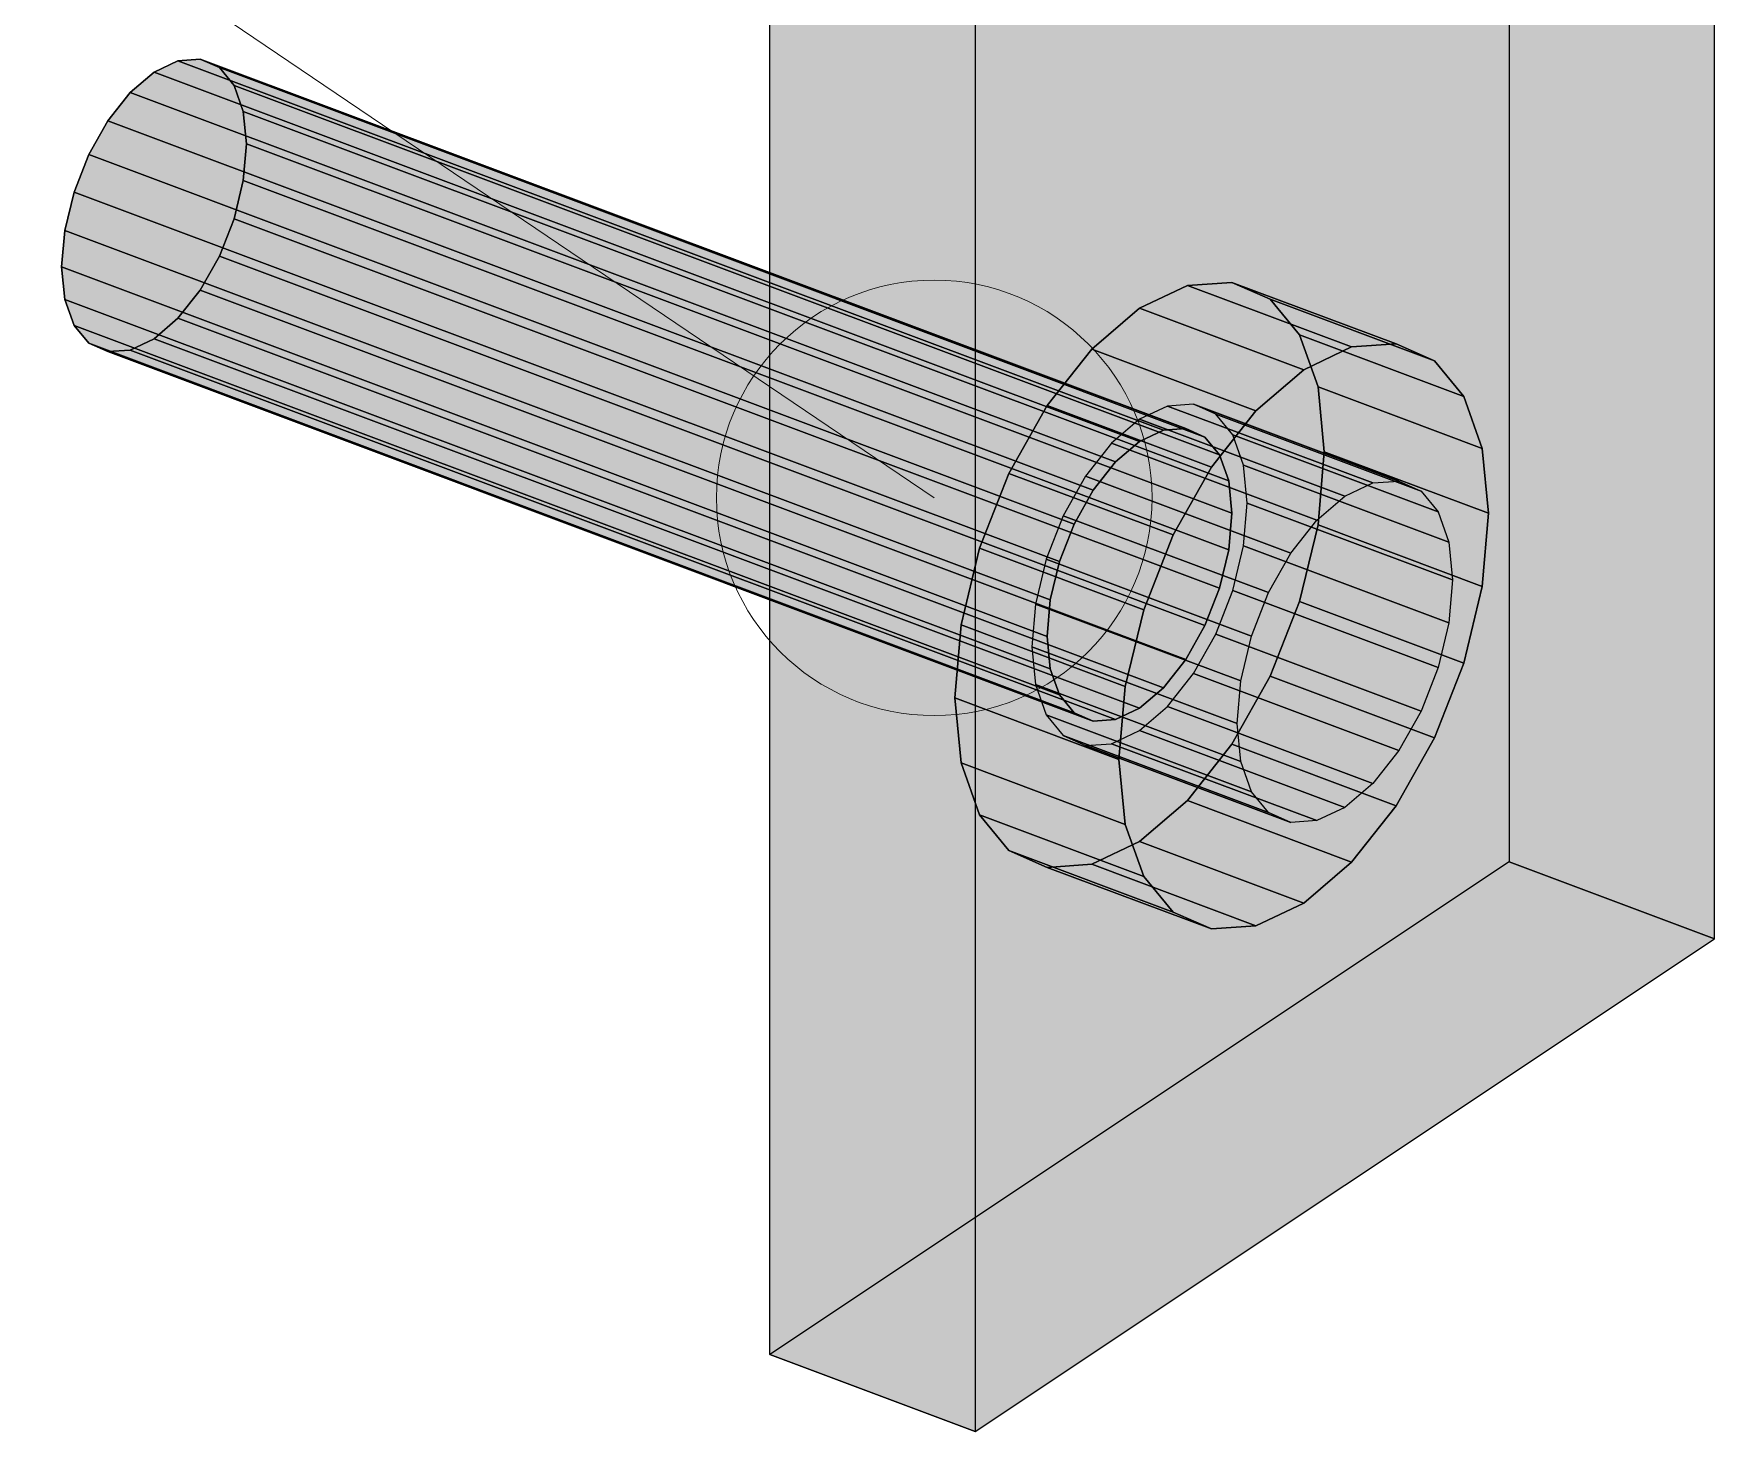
# Model space of a CAD drawing. Header units: millimetres. Extents: x 50 to 612415, y 2 to 4150.
# Drawn here: x 493535.88 to 493578.32, y 3081.98 to 3117.29 of the extents above; entities that cross this region are included whole.
import ezdxf

# ---------------------------------------------------------------- set-up
doc = ezdxf.new("R2010")
doc.units = ezdxf.units.MM
for name, color, linetype, lineweight in [('DIM', 7, 'Continuous', 13), ('HATCH', 8, 'Continuous', 9), ('OUTLINE', 7, 'Continuous', 25)]:
    doc.layers.add(name, color=color, linetype=linetype, lineweight=lineweight)

msp = doc.modelspace()

# ---------------------------------------------------------------- hatches: boundary and pattern name
at = {"layer": 'HATCH', "true_color": 0xaaafb2}
for points in [[(493566.164, 3132.41), (493573.139, 3158.107), (493573.139, 3096.369)], [(493578.324, 3094.425), (493578.324, 3156.163), (493571.349, 3130.466)], [(493561.178, 3132.067), (493554.474, 3083.926), (493554.474, 3145.664)], [(493559.659, 3143.72), (493559.659, 3081.981), (493566.362, 3130.123)], [(493561.178, 3132.067), (493561.085, 3130.988), (493554.474, 3083.926)], [(493565.732, 3131.308), (493566.164, 3132.41), (493573.139, 3096.369)], [(493565.168, 3130.308), (493565.732, 3131.308), (493573.139, 3096.369)], [(493554.474, 3083.926), (493561.085, 3130.988), (493561.178, 3130.033)], [(493564.511, 3129.477), (493565.168, 3130.308), (493573.139, 3096.369)], [(493578.324, 3094.425), (493571.349, 3130.466), (493570.916, 3129.364)], [(493561.085, 3101.803), (493554.474, 3083.926), (493561.178, 3130.033)], [(493559.659, 3081.981), (493566.27, 3129.044), (493566.362, 3130.123)], [(493561.178, 3102.881), (493561.085, 3101.803), (493561.178, 3130.033)], [(493566.436, 3106.387), (493566.164, 3107.153), (493561.178, 3130.033)], [(493566.164, 3107.153), (493565.732, 3107.679), (493561.178, 3130.033)], [(493565.732, 3107.679), (493565.168, 3107.927), (493561.178, 3130.033)], [(493565.168, 3107.927), (493564.511, 3107.882), (493561.178, 3130.033)], [(493564.511, 3107.882), (493563.807, 3107.546), (493561.178, 3130.033)], [(493563.807, 3107.546), (493563.102, 3106.943), (493561.178, 3130.033)], [(493563.102, 3106.943), (493562.446, 3106.113), (493561.178, 3130.033)], [(493562.446, 3106.113), (493561.882, 3105.112), (493561.178, 3130.033)], [(493561.45, 3104.01), (493561.178, 3102.881), (493561.178, 3130.033)], [(493561.882, 3105.112), (493561.45, 3104.01), (493561.178, 3130.033)], [(493566.436, 3106.387), (493561.178, 3130.033), (493561.45, 3129.267)], [(493563.807, 3128.874), (493564.511, 3129.477), (493573.139, 3096.369)], [(493566.362, 3128.089), (493566.27, 3129.044), (493559.659, 3081.981)], [(493566.436, 3106.387), (493561.45, 3129.267), (493561.882, 3128.742)], [(493578.324, 3094.425), (493570.916, 3129.364), (493570.352, 3128.363)], [(493566.436, 3106.387), (493561.882, 3128.742), (493573.139, 3096.369)], [(493561.882, 3128.742), (493562.446, 3128.493), (493573.139, 3096.369)], [(493563.102, 3128.538), (493563.807, 3128.874), (493573.139, 3096.369)], [(493562.446, 3128.493), (493563.102, 3128.538), (493573.139, 3096.369)], [(493578.324, 3094.425), (493570.352, 3128.363), (493569.696, 3127.533)], [(493566.362, 3128.089), (493559.659, 3081.981), (493566.27, 3099.859)], [(493566.362, 3128.089), (493566.27, 3099.859), (493566.362, 3100.937)], [(493566.362, 3128.089), (493571.349, 3105.209), (493571.621, 3104.443)], [(493566.362, 3128.089), (493570.916, 3105.734), (493571.349, 3105.209)], [(493566.362, 3128.089), (493570.352, 3105.983), (493570.916, 3105.734)], [(493566.362, 3128.089), (493569.696, 3105.938), (493570.352, 3105.983)], [(493566.362, 3128.089), (493568.991, 3105.602), (493569.696, 3105.938)], [(493566.362, 3128.089), (493568.287, 3104.998), (493568.991, 3105.602)], [(493566.362, 3128.089), (493567.631, 3104.168), (493568.287, 3104.998)], [(493566.362, 3128.089), (493567.067, 3103.168), (493567.631, 3104.168)], [(493566.362, 3128.089), (493566.362, 3100.937), (493566.634, 3102.066)], [(493566.362, 3128.089), (493566.634, 3102.066), (493567.067, 3103.168)], [(493566.634, 3127.323), (493566.362, 3128.089), (493571.621, 3104.443)], [(493578.324, 3094.425), (493569.696, 3127.533), (493568.991, 3126.93)], [(493567.067, 3126.797), (493566.634, 3127.323), (493571.621, 3104.443)], [(493578.324, 3094.425), (493568.991, 3126.93), (493568.287, 3126.594)], [(493578.324, 3094.425), (493567.067, 3126.797), (493571.621, 3104.443)], [(493578.324, 3094.425), (493567.631, 3126.549), (493567.067, 3126.797)], [(493578.324, 3094.425), (493568.287, 3126.594), (493567.631, 3126.549)], [(493540.941, 3112.613), (493538.92, 3116.317), (493538.317, 3115.8)], [(493540.941, 3112.613), (493539.524, 3116.605), (493538.92, 3116.317)], [(493540.941, 3112.613), (493540.087, 3116.644), (493539.524, 3116.605)], [(493540.941, 3112.613), (493540.57, 3116.431), (493540.087, 3116.644)], [(493540.941, 3112.613), (493540.941, 3115.981), (493540.57, 3116.431)], [(493540.941, 3112.613), (493541.174, 3115.324), (493540.941, 3115.981)], [(493540.941, 3112.613), (493538.317, 3115.8), (493537.754, 3115.089)], [(493540.941, 3112.613), (493537.754, 3115.089), (493537.271, 3114.231)], [(493540.941, 3112.613), (493541.254, 3114.505), (493541.174, 3115.324)], [(493540.941, 3112.613), (493537.271, 3114.231), (493536.9, 3113.287)], [(493540.941, 3112.613), (493541.174, 3113.581), (493541.254, 3114.505)], [(493540.941, 3112.613), (493536.9, 3113.287), (493536.667, 3112.319)], [(493540.941, 3112.613), (493536.587, 3111.394), (493536.667, 3110.576)], [(493540.941, 3112.613), (493536.667, 3112.319), (493536.587, 3111.394)], [(493540.941, 3112.613), (493536.667, 3110.576), (493536.9, 3109.919)], [(493540.941, 3112.613), (493536.9, 3109.919), (493537.271, 3109.469)], [(493540.941, 3112.613), (493537.271, 3109.469), (493537.754, 3109.256)], [(493540.941, 3112.613), (493537.754, 3109.256), (493538.317, 3109.294)], [(493540.941, 3112.613), (493538.317, 3109.294), (493538.92, 3109.582)], [(493540.941, 3112.613), (493538.92, 3109.582), (493539.524, 3110.1)], [(493540.941, 3112.613), (493539.524, 3110.1), (493540.087, 3110.811)], [(493540.941, 3112.613), (493540.087, 3110.811), (493540.57, 3111.668)], [(493567.848, 3102.944), (493565.015, 3110.928), (493563.807, 3110.353)], [(493567.848, 3102.944), (493566.14, 3111.006), (493565.015, 3110.928)], [(493567.848, 3102.944), (493567.106, 3110.58), (493566.14, 3111.006)], [(493567.848, 3102.944), (493563.807, 3110.353), (493562.599, 3109.318)], [(493567.848, 3102.944), (493567.848, 3109.679), (493567.106, 3110.58)], [(493567.848, 3102.944), (493568.314, 3108.365), (493567.848, 3109.679)], [(493567.848, 3102.944), (493562.599, 3109.318), (493561.474, 3107.895)], [(493567.955, 3108.797), (493569.162, 3109.373), (493571.996, 3101.389)], [(493569.162, 3109.373), (493570.288, 3109.45), (493571.996, 3101.389)], [(493570.288, 3109.45), (493571.254, 3109.024), (493571.996, 3101.389)], [(493566.747, 3107.762), (493567.955, 3108.797), (493571.996, 3101.389)], [(493571.254, 3109.024), (493571.996, 3108.124), (493571.996, 3101.389)], [(493567.848, 3102.944), (493568.473, 3106.728), (493568.314, 3108.365)], [(493567.848, 3102.944), (493561.474, 3107.895), (493560.507, 3106.18)], [(493571.996, 3108.124), (493572.462, 3106.81), (493571.996, 3101.389)], [(493565.621, 3106.339), (493566.747, 3107.762), (493571.996, 3101.389)], [(493563.203, 3106.468), (493563.807, 3106.985), (493565.827, 3103.281)], [(493563.807, 3106.985), (493564.411, 3107.273), (493565.827, 3103.281)], [(493564.411, 3107.273), (493564.973, 3107.312), (493565.827, 3103.281)], [(493564.973, 3107.312), (493565.457, 3107.098), (493565.827, 3103.281)], [(493565.457, 3107.098), (493565.827, 3106.648), (493565.827, 3103.281)], [(493565.827, 3106.648), (493566.06, 3105.991), (493565.827, 3103.281)], [(493567.848, 3102.944), (493568.314, 3104.879), (493568.473, 3106.728)], [(493572.462, 3106.81), (493572.621, 3105.173), (493571.996, 3101.389)], [(493567.848, 3102.944), (493560.507, 3106.18), (493559.766, 3104.291)], [(493562.64, 3105.756), (493563.203, 3106.468), (493565.827, 3103.281)], [(493564.655, 3104.625), (493565.621, 3106.339), (493571.996, 3101.389)], [(493566.529, 3105.432), (493566.436, 3106.387), (493573.139, 3096.369)], [(493562.157, 3104.899), (493562.64, 3105.756), (493565.827, 3103.281)], [(493566.06, 3105.991), (493566.14, 3105.173), (493565.827, 3103.281)], [(493566.436, 3104.353), (493566.529, 3105.432), (493573.139, 3096.369)], [(493561.786, 3103.954), (493562.157, 3104.899), (493565.827, 3103.281)], [(493566.14, 3105.173), (493566.06, 3104.248), (493565.827, 3103.281)], [(493572.621, 3105.173), (493572.462, 3103.324), (493571.996, 3101.389)], [(493563.913, 3102.736), (493564.655, 3104.625), (493571.996, 3101.389)], [(493578.324, 3094.425), (493571.621, 3104.443), (493571.713, 3103.488)], [(493567.848, 3102.944), (493559.766, 3104.291), (493559.3, 3102.356)], [(493566.164, 3103.225), (493566.436, 3104.353), (493573.139, 3096.369)], [(493561.553, 3102.987), (493561.786, 3103.954), (493565.827, 3103.281)], [(493561.553, 3101.243), (493561.474, 3102.062), (493565.827, 3103.281)], [(493561.474, 3102.062), (493561.553, 3102.987), (493565.827, 3103.281)], [(493561.786, 3100.587), (493561.553, 3101.243), (493565.827, 3103.281)], [(493562.157, 3100.136), (493561.786, 3100.587), (493565.827, 3103.281)], [(493562.64, 3099.923), (493562.157, 3100.136), (493565.827, 3103.281)], [(493563.203, 3099.962), (493562.64, 3099.923), (493565.827, 3103.281)], [(493563.807, 3100.25), (493563.203, 3099.962), (493565.827, 3103.281)], [(493564.411, 3100.767), (493563.807, 3100.25), (493565.827, 3103.281)], [(493564.973, 3101.479), (493564.411, 3100.767), (493565.827, 3103.281)], [(493565.457, 3102.336), (493564.973, 3101.479), (493565.827, 3103.281)], [(493565.732, 3102.122), (493566.164, 3103.225), (493573.139, 3096.369)], [(493578.324, 3094.425), (493571.713, 3103.488), (493571.621, 3102.409)], [(493567.848, 3102.944), (493559.141, 3100.507), (493559.3, 3098.869)], [(493567.848, 3102.944), (493559.3, 3102.356), (493559.141, 3100.507)], [(493567.848, 3102.944), (493559.3, 3098.869), (493559.766, 3097.556)], [(493567.848, 3102.944), (493559.766, 3097.556), (493560.507, 3096.655)], [(493567.848, 3102.944), (493560.507, 3096.655), (493561.474, 3096.229)], [(493567.848, 3102.944), (493561.474, 3096.229), (493562.599, 3096.307)], [(493567.848, 3102.944), (493562.599, 3096.307), (493563.807, 3096.882)], [(493563.447, 3100.8), (493563.913, 3102.736), (493571.996, 3101.389)], [(493567.848, 3102.944), (493563.807, 3096.882), (493565.015, 3097.917)], [(493567.848, 3102.944), (493565.015, 3097.917), (493566.14, 3099.34)], [(493567.848, 3102.944), (493566.14, 3099.34), (493567.106, 3101.055)], [(493578.324, 3094.425), (493571.621, 3102.409), (493571.349, 3101.28)], [(493565.168, 3101.122), (493565.732, 3102.122), (493573.139, 3096.369)], [(493554.474, 3083.926), (493561.085, 3101.803), (493561.178, 3100.848)], [(493563.447, 3097.314), (493563.288, 3098.951), (493571.996, 3101.389)], [(493563.288, 3098.951), (493563.447, 3100.8), (493571.996, 3101.389)], [(493563.913, 3096), (493563.447, 3097.314), (493571.996, 3101.389)], [(493564.655, 3095.1), (493563.913, 3096), (493571.996, 3101.389)], [(493564.511, 3100.292), (493565.168, 3101.122), (493573.139, 3096.369)], [(493565.621, 3094.674), (493564.655, 3095.1), (493571.996, 3101.389)], [(493566.747, 3094.751), (493565.621, 3094.674), (493571.996, 3101.389)], [(493567.955, 3095.327), (493566.747, 3094.751), (493571.996, 3101.389)], [(493569.162, 3096.362), (493567.955, 3095.327), (493571.996, 3101.389)], [(493570.288, 3097.785), (493569.162, 3096.362), (493571.996, 3101.389)], [(493571.254, 3099.499), (493570.288, 3097.785), (493571.996, 3101.389)], [(493578.324, 3094.425), (493571.349, 3101.28), (493570.916, 3100.178)], [(493554.474, 3083.926), (493561.178, 3100.848), (493561.45, 3100.082)], [(493563.807, 3099.689), (493564.511, 3100.292), (493573.139, 3096.369)], [(493578.324, 3094.425), (493570.916, 3100.178), (493570.352, 3099.178)], [(493554.474, 3083.926), (493561.45, 3100.082), (493561.882, 3099.556)], [(493566.362, 3098.904), (493566.27, 3099.859), (493559.659, 3081.981)], [(493554.474, 3083.926), (493561.882, 3099.556), (493562.446, 3099.308)], [(493562.446, 3099.308), (493563.102, 3099.353), (493573.139, 3096.369)], [(493563.102, 3099.353), (493563.807, 3099.689), (493573.139, 3096.369)], [(493573.139, 3096.369), (493554.474, 3083.926), (493562.446, 3099.308)], [(493566.634, 3098.137), (493566.362, 3098.904), (493559.659, 3081.981)], [(493578.324, 3094.425), (493570.352, 3099.178), (493569.696, 3098.348)], [(493567.067, 3097.612), (493566.634, 3098.137), (493559.659, 3081.981)], [(493578.324, 3094.425), (493569.696, 3098.348), (493568.991, 3097.744)], [(493567.631, 3097.363), (493567.067, 3097.612), (493559.659, 3081.981)], [(493578.324, 3094.425), (493568.991, 3097.744), (493568.287, 3097.409)], [(493567.631, 3097.363), (493559.659, 3081.981), (493578.324, 3094.425)], [(493578.324, 3094.425), (493568.287, 3097.409), (493567.631, 3097.363)]]:
    msp.add_hatch(color=253, dxfattribs=at).paths.add_polyline_path(points)
at = {"layer": 'HATCH', "true_color": 0xacb1b5}
for points in [[(493573.139, 3158.107), (493573.139, 3096.369), (493578.324, 3094.425), (493578.324, 3156.163)], [(493554.474, 3083.926), (493554.474, 3145.664), (493559.659, 3143.72), (493559.659, 3081.981)]]:
    msp.add_hatch(color=253, dxfattribs=at).paths.add_polyline_path(points)
at = {"layer": 'HATCH', "true_color": 0xb8bdc1}
for points in [[(493563.807, 3106.985), (493563.203, 3106.468), (493538.317, 3115.8), (493538.92, 3116.317)], [(493567.955, 3108.797), (493566.747, 3107.762), (493562.599, 3109.318), (493563.807, 3110.353)], [(493563.807, 3100.25), (493564.411, 3100.767), (493539.524, 3110.1), (493538.92, 3109.582)], [(493563.807, 3107.546), (493563.102, 3106.943), (493568.287, 3104.998), (493568.991, 3105.602)], [(493563.807, 3099.689), (493564.511, 3100.292), (493569.696, 3098.348), (493568.991, 3097.744)], [(493567.955, 3095.327), (493569.162, 3096.362), (493565.015, 3097.917), (493563.807, 3096.882)]]:
    msp.add_hatch(color=9, dxfattribs=at).paths.add_polyline_path(points)
at = {"layer": 'HATCH', "true_color": 0xb5bbbf}
for points in [[(493564.411, 3107.273), (493563.807, 3106.985), (493538.92, 3116.317), (493539.524, 3116.605)], [(493569.162, 3109.373), (493567.955, 3108.797), (493563.807, 3110.353), (493565.015, 3110.928)], [(493563.203, 3099.962), (493563.807, 3100.25), (493538.92, 3109.582), (493538.317, 3109.294)], [(493564.511, 3107.882), (493563.807, 3107.546), (493568.991, 3105.602), (493569.696, 3105.938)], [(493563.102, 3099.353), (493563.807, 3099.689), (493568.991, 3097.744), (493568.287, 3097.409)], [(493566.747, 3094.751), (493567.955, 3095.327), (493563.807, 3096.882), (493562.599, 3096.307)]]:
    msp.add_hatch(color=9, dxfattribs=at).paths.add_polyline_path(points)
at = {"layer": 'HATCH', "true_color": 0xb2b7bb}
for points in [[(493564.973, 3107.312), (493564.411, 3107.273), (493539.524, 3116.605), (493540.087, 3116.644)], [(493570.288, 3109.45), (493569.162, 3109.373), (493565.015, 3110.928), (493566.14, 3111.006)], [(493562.64, 3099.923), (493563.203, 3099.962), (493538.317, 3109.294), (493537.754, 3109.256)], [(493565.168, 3107.927), (493564.511, 3107.882), (493569.696, 3105.938), (493570.352, 3105.983)], [(493562.446, 3099.308), (493563.102, 3099.353), (493568.287, 3097.409), (493567.631, 3097.363)], [(493565.621, 3094.674), (493566.747, 3094.751), (493562.599, 3096.307), (493561.474, 3096.229)]]:
    msp.add_hatch(color=9, dxfattribs=at).paths.add_polyline_path(points)
at = {"layer": 'HATCH', "true_color": 0xadb2b6}
for points in [[(493565.457, 3107.098), (493564.973, 3107.312), (493540.087, 3116.644), (493540.57, 3116.431)], [(493571.254, 3109.024), (493570.288, 3109.45), (493566.14, 3111.006), (493567.106, 3110.58)], [(493562.157, 3100.136), (493562.64, 3099.923), (493537.754, 3109.256), (493537.271, 3109.469)], [(493565.732, 3107.679), (493565.168, 3107.927), (493570.352, 3105.983), (493570.916, 3105.734)], [(493561.882, 3099.556), (493562.446, 3099.308), (493567.631, 3097.363), (493567.067, 3097.612)], [(493564.655, 3095.1), (493565.621, 3094.674), (493561.474, 3096.229), (493560.507, 3096.655)]]:
    msp.add_hatch(color=253, dxfattribs=at).paths.add_polyline_path(points)
at = {"layer": 'HATCH', "true_color": 0xa8adb0}
for points in [[(493565.827, 3106.648), (493565.457, 3107.098), (493540.57, 3116.431), (493540.941, 3115.981)], [(493571.996, 3108.124), (493571.254, 3109.024), (493567.106, 3110.58), (493567.848, 3109.679)], [(493561.786, 3100.587), (493562.157, 3100.136), (493537.271, 3109.469), (493536.9, 3109.919)], [(493566.164, 3107.153), (493565.732, 3107.679), (493570.916, 3105.734), (493571.349, 3105.209)], [(493561.45, 3100.082), (493561.882, 3099.556), (493567.067, 3097.612), (493566.634, 3098.137)], [(493563.913, 3096), (493564.655, 3095.1), (493560.507, 3096.655), (493559.766, 3097.556)]]:
    msp.add_hatch(color=253, dxfattribs=at).paths.add_polyline_path(points)
at = {"layer": 'HATCH', "true_color": 0xa4a9ac}
for points in [[(493566.06, 3105.991), (493565.827, 3106.648), (493540.941, 3115.981), (493541.174, 3115.324)], [(493561.553, 3101.243), (493561.786, 3100.587), (493536.9, 3109.919), (493536.667, 3110.576)], [(493572.462, 3106.81), (493571.996, 3108.124), (493567.848, 3109.679), (493568.314, 3108.365)], [(493566.436, 3106.387), (493566.164, 3107.153), (493571.349, 3105.209), (493571.621, 3104.443)], [(493561.178, 3100.848), (493561.45, 3100.082), (493566.634, 3098.137), (493566.362, 3098.904)], [(493563.447, 3097.314), (493563.913, 3096), (493559.766, 3097.556), (493559.3, 3098.869)]]:
    msp.add_hatch(color=253, dxfattribs=at).paths.add_polyline_path(points)
at = {"layer": 'HATCH', "true_color": 0xb9bec2}
for points in [[(493563.203, 3106.468), (493562.64, 3105.756), (493537.754, 3115.089), (493538.317, 3115.8)], [(493564.411, 3100.767), (493564.973, 3101.479), (493540.087, 3110.811), (493539.524, 3110.1)], [(493566.747, 3107.762), (493565.621, 3106.339), (493561.474, 3107.895), (493562.599, 3109.318)], [(493563.102, 3106.943), (493562.446, 3106.113), (493567.631, 3104.168), (493568.287, 3104.998)], [(493564.511, 3100.292), (493565.168, 3101.122), (493570.352, 3099.178), (493569.696, 3098.348)], [(493569.162, 3096.362), (493570.288, 3097.785), (493566.14, 3099.34), (493565.015, 3097.917)]]:
    msp.add_hatch(color=9, dxfattribs=at).paths.add_polyline_path(points)
at = {"layer": 'HATCH', "true_color": 0xb8bec2}
for points in [[(493562.64, 3105.756), (493562.157, 3104.899), (493537.271, 3114.231), (493537.754, 3115.089)], [(493564.973, 3101.479), (493565.457, 3102.336), (493540.57, 3111.668), (493540.087, 3110.811)], [(493565.621, 3106.339), (493564.655, 3104.625), (493560.507, 3106.18), (493561.474, 3107.895)], [(493562.446, 3106.113), (493561.882, 3105.112), (493567.067, 3103.168), (493567.631, 3104.168)], [(493565.168, 3101.122), (493565.732, 3102.122), (493570.916, 3100.178), (493570.352, 3099.178)], [(493570.288, 3097.785), (493571.254, 3099.499), (493567.106, 3101.055), (493566.14, 3099.34)]]:
    msp.add_hatch(color=9, dxfattribs=at).paths.add_polyline_path(points)
at = {"layer": 'HATCH', "true_color": 0xa9afb2}
for points in [[(493566.14, 3105.173), (493566.06, 3105.991), (493541.174, 3115.324), (493541.254, 3114.505)], [(493561.474, 3102.062), (493561.553, 3101.243), (493536.667, 3110.576), (493536.587, 3111.394)], [(493572.621, 3105.173), (493572.462, 3106.81), (493568.314, 3108.365), (493568.473, 3106.728)], [(493566.529, 3105.432), (493566.436, 3106.387), (493571.621, 3104.443), (493571.713, 3103.488)], [(493561.085, 3101.803), (493561.178, 3100.848), (493566.362, 3098.904), (493566.27, 3099.859)], [(493563.288, 3098.951), (493563.447, 3097.314), (493559.3, 3098.869), (493559.141, 3100.507)]]:
    msp.add_hatch(color=253, dxfattribs=at).paths.add_polyline_path(points)
at = {"layer": 'HATCH', "true_color": 0xb6bcc0}
for points in [[(493562.157, 3104.899), (493561.786, 3103.954), (493536.9, 3113.287), (493537.271, 3114.231)], [(493565.457, 3102.336), (493565.827, 3103.281), (493540.941, 3112.613), (493540.57, 3111.668)], [(493564.655, 3104.625), (493563.913, 3102.736), (493559.766, 3104.291), (493560.507, 3106.18)], [(493561.882, 3105.112), (493561.45, 3104.01), (493566.634, 3102.066), (493567.067, 3103.168)], [(493565.732, 3102.122), (493566.164, 3103.225), (493571.349, 3101.28), (493570.916, 3100.178)], [(493571.254, 3099.499), (493571.996, 3101.389), (493567.848, 3102.944), (493567.106, 3101.055)]]:
    msp.add_hatch(color=9, dxfattribs=at).paths.add_polyline_path(points)
at = {"layer": 'HATCH', "true_color": 0xaeb4b8}
for points in [[(493566.06, 3104.248), (493566.14, 3105.173), (493541.254, 3114.505), (493541.174, 3113.581)], [(493561.553, 3102.987), (493561.474, 3102.062), (493536.587, 3111.394), (493536.667, 3112.319)], [(493572.462, 3103.324), (493572.621, 3105.173), (493568.473, 3106.728), (493568.314, 3104.879)], [(493566.436, 3104.353), (493566.529, 3105.432), (493571.713, 3103.488), (493571.621, 3102.409)], [(493561.178, 3102.881), (493561.085, 3101.803), (493566.27, 3099.859), (493566.362, 3100.937)], [(493563.447, 3100.8), (493563.288, 3098.951), (493559.141, 3100.507), (493559.3, 3102.356)]]:
    msp.add_hatch(color=253, dxfattribs=at).paths.add_polyline_path(points)
at = {"layer": 'HATCH', "true_color": 0xb3b8bc}
for points in [[(493565.827, 3103.281), (493566.06, 3104.248), (493541.174, 3113.581), (493540.941, 3112.613)], [(493561.786, 3103.954), (493561.553, 3102.987), (493536.667, 3112.319), (493536.9, 3113.287)], [(493571.996, 3101.389), (493572.462, 3103.324), (493568.314, 3104.879), (493567.848, 3102.944)], [(493563.913, 3102.736), (493563.447, 3100.8), (493559.3, 3102.356), (493559.766, 3104.291)], [(493561.45, 3104.01), (493561.178, 3102.881), (493566.362, 3100.937), (493566.634, 3102.066)], [(493566.164, 3103.225), (493566.436, 3104.353), (493571.621, 3102.409), (493571.349, 3101.28)]]:
    msp.add_hatch(color=9, dxfattribs=at).paths.add_polyline_path(points)
at = {"layer": 'HATCH', "true_color": 0xb7bcc0}
msp.add_hatch(color=9, dxfattribs=at).paths.add_polyline_path([(493573.139, 3096.369), (493554.474, 3083.926), (493559.659, 3081.981), (493578.324, 3094.425)])

# ---------------------------------------------------------------- linework, layer by layer
at = {"layer": 'DIM'}
msp.add_lwpolyline([(493558.622, 3105.562), (493020, 3470), (492980, 3470)], dxfattribs=at)
msp.add_circle((493558.622, 3105.562), 5.5, dxfattribs=at)
at = {"layer": 'OUTLINE', "color": 139, "true_color": 0x42544a}
for p, q in [((493573.139, 3158.107), (493573.139, 3096.369)), ((493573.139, 3158.107), (493573.139, 3096.369)), ((493578.324, 3094.425), (493578.324, 3156.163)), ((493578.324, 3094.425), (493578.324, 3156.163)), ((493554.474, 3083.926), (493554.474, 3145.664)), ((493554.474, 3083.926), (493554.474, 3145.664)), ((493559.659, 3143.72), (493559.659, 3081.981)), ((493559.659, 3143.72), (493559.659, 3081.981)), ((493538.92, 3116.317), (493538.317, 3115.8)), ((493538.317, 3115.8), (493538.92, 3116.317)), ((493539.524, 3116.605), (493538.92, 3116.317)), ((493538.92, 3116.317), (493539.524, 3116.605)), ((493563.807, 3106.985), (493538.92, 3116.317)), ((493538.92, 3116.317), (493563.807, 3106.985)), ((493540.087, 3116.644), (493539.524, 3116.605)), ((493539.524, 3116.605), (493540.087, 3116.644)), ((493564.411, 3107.273), (493539.524, 3116.605)), ((493539.524, 3116.605), (493564.411, 3107.273)), ((493540.57, 3116.431), (493540.087, 3116.644)), ((493564.973, 3107.312), (493540.087, 3116.644)), ((493540.087, 3116.644), (493540.57, 3116.431)), ((493540.087, 3116.644), (493564.973, 3107.312)), ((493540.941, 3115.981), (493540.57, 3116.431)), ((493565.457, 3107.098), (493540.57, 3116.431)), ((493540.57, 3116.431), (493540.941, 3115.981)), ((493540.57, 3116.431), (493565.457, 3107.098)), ((493541.174, 3115.324), (493540.941, 3115.981)), ((493565.827, 3106.648), (493540.941, 3115.981)), ((493540.941, 3115.981), (493541.174, 3115.324)), ((493540.941, 3115.981), (493565.827, 3106.648)), ((493538.317, 3115.8), (493537.754, 3115.089)), ((493537.754, 3115.089), (493538.317, 3115.8)), ((493563.203, 3106.468), (493538.317, 3115.8)), ((493538.317, 3115.8), (493563.203, 3106.468)), ((493537.754, 3115.089), (493537.271, 3114.231)), ((493537.271, 3114.231), (493537.754, 3115.089)), ((493562.64, 3105.756), (493537.754, 3115.089)), ((493537.754, 3115.089), (493562.64, 3105.756)), ((493541.254, 3114.505), (493541.174, 3115.324)), ((493566.06, 3105.991), (493541.174, 3115.324)), ((493541.174, 3115.324), (493541.254, 3114.505)), ((493541.174, 3115.324), (493566.06, 3105.991)), ((493537.271, 3114.231), (493536.9, 3113.287)), ((493536.9, 3113.287), (493537.271, 3114.231)), ((493562.157, 3104.899), (493537.271, 3114.231)), ((493537.271, 3114.231), (493562.157, 3104.899)), ((493541.174, 3113.581), (493541.254, 3114.505)), ((493541.254, 3114.505), (493541.174, 3113.581)), ((493566.14, 3105.173), (493541.254, 3114.505)), ((493541.254, 3114.505), (493566.14, 3105.173)), ((493540.941, 3112.613), (493541.174, 3113.581)), ((493541.174, 3113.581), (493540.941, 3112.613)), ((493566.06, 3104.248), (493541.174, 3113.581)), ((493541.174, 3113.581), (493566.06, 3104.248)), ((493536.9, 3113.287), (493536.667, 3112.319)), ((493536.667, 3112.319), (493536.9, 3113.287)), ((493536.9, 3113.287), (493561.786, 3103.954)), ((493561.786, 3103.954), (493536.9, 3113.287)), ((493540.57, 3111.668), (493540.941, 3112.613)), ((493540.941, 3112.613), (493540.57, 3111.668)), ((493565.827, 3103.281), (493540.941, 3112.613)), ((493540.941, 3112.613), (493565.827, 3103.281)), ((493536.667, 3112.319), (493536.587, 3111.394)), ((493536.587, 3111.394), (493536.667, 3112.319)), ((493536.667, 3112.319), (493561.553, 3102.987)), ((493561.553, 3102.987), (493536.667, 3112.319)), ((493540.087, 3110.811), (493540.57, 3111.668)), ((493540.57, 3111.668), (493540.087, 3110.811)), ((493540.57, 3111.668), (493565.457, 3102.336)), ((493565.457, 3102.336), (493540.57, 3111.668)), ((493536.587, 3111.394), (493536.667, 3110.576)), ((493536.667, 3110.576), (493536.587, 3111.394)), ((493536.587, 3111.394), (493561.474, 3102.062)), ((493561.474, 3102.062), (493536.587, 3111.394)), ((493539.524, 3110.1), (493540.087, 3110.811)), ((493540.087, 3110.811), (493539.524, 3110.1)), ((493540.087, 3110.811), (493564.973, 3101.479)), ((493564.973, 3101.479), (493540.087, 3110.811)), ((493565.015, 3110.928), (493563.807, 3110.353)), ((493563.807, 3110.353), (493565.015, 3110.928)), ((493566.14, 3111.006), (493565.015, 3110.928)), ((493565.015, 3110.928), (493566.14, 3111.006)), ((493569.162, 3109.373), (493565.015, 3110.928)), ((493565.015, 3110.928), (493569.162, 3109.373)), ((493567.106, 3110.58), (493566.14, 3111.006)), ((493570.288, 3109.45), (493566.14, 3111.006)), ((493566.14, 3111.006), (493567.106, 3110.58)), ((493566.14, 3111.006), (493570.288, 3109.45)), ((493536.667, 3110.576), (493536.9, 3109.919)), ((493536.9, 3109.919), (493536.667, 3110.576)), ((493536.667, 3110.576), (493561.553, 3101.243)), ((493561.553, 3101.243), (493536.667, 3110.576)), ((493563.807, 3110.353), (493562.599, 3109.318)), ((493562.599, 3109.318), (493563.807, 3110.353)), ((493567.955, 3108.797), (493563.807, 3110.353)), ((493563.807, 3110.353), (493567.955, 3108.797)), ((493567.848, 3109.679), (493567.106, 3110.58)), ((493571.254, 3109.024), (493567.106, 3110.58)), ((493567.106, 3110.58), (493567.848, 3109.679)), ((493567.106, 3110.58), (493571.254, 3109.024)), ((493538.92, 3109.582), (493539.524, 3110.1)), ((493539.524, 3110.1), (493538.92, 3109.582)), ((493539.524, 3110.1), (493564.411, 3100.767)), ((493564.411, 3100.767), (493539.524, 3110.1)), ((493536.9, 3109.919), (493537.271, 3109.469)), ((493537.271, 3109.469), (493536.9, 3109.919)), ((493536.9, 3109.919), (493561.786, 3100.587)), ((493561.786, 3100.587), (493536.9, 3109.919)), ((493538.317, 3109.294), (493538.92, 3109.582)), ((493538.92, 3109.582), (493538.317, 3109.294)), ((493538.92, 3109.582), (493563.807, 3100.25)), ((493563.807, 3100.25), (493538.92, 3109.582)), ((493568.314, 3108.365), (493567.848, 3109.679)), ((493571.996, 3108.124), (493567.848, 3109.679)), ((493567.848, 3109.679), (493568.314, 3108.365)), ((493567.848, 3109.679), (493571.996, 3108.124)), ((493537.271, 3109.469), (493537.754, 3109.256)), ((493537.754, 3109.256), (493537.271, 3109.469)), ((493537.271, 3109.469), (493562.157, 3100.136)), ((493562.157, 3100.136), (493537.271, 3109.469)), ((493537.754, 3109.256), (493538.317, 3109.294)), ((493538.317, 3109.294), (493537.754, 3109.256)), ((493537.754, 3109.256), (493562.64, 3099.923)), ((493562.64, 3099.923), (493537.754, 3109.256)), ((493538.317, 3109.294), (493563.203, 3099.962)), ((493563.203, 3099.962), (493538.317, 3109.294)), ((493562.599, 3109.318), (493561.474, 3107.895)), ((493561.474, 3107.895), (493562.599, 3109.318)), ((493566.747, 3107.762), (493562.599, 3109.318)), ((493562.599, 3109.318), (493566.747, 3107.762)), ((493567.955, 3108.797), (493569.162, 3109.373)), ((493569.162, 3109.373), (493567.955, 3108.797)), ((493569.162, 3109.373), (493570.288, 3109.45)), ((493570.288, 3109.45), (493569.162, 3109.373)), ((493570.288, 3109.45), (493571.254, 3109.024)), ((493571.254, 3109.024), (493570.288, 3109.45)), ((493566.747, 3107.762), (493567.955, 3108.797)), ((493567.955, 3108.797), (493566.747, 3107.762)), ((493571.254, 3109.024), (493571.996, 3108.124)), ((493571.996, 3108.124), (493571.254, 3109.024)), ((493568.473, 3106.728), (493568.314, 3108.365)), ((493572.462, 3106.81), (493568.314, 3108.365)), ((493568.314, 3108.365), (493568.473, 3106.728)), ((493568.314, 3108.365), (493572.462, 3106.81)), ((493561.474, 3107.895), (493560.507, 3106.18)), ((493560.507, 3106.18), (493561.474, 3107.895)), ((493565.621, 3106.339), (493561.474, 3107.895)), ((493561.474, 3107.895), (493565.621, 3106.339)), ((493564.511, 3107.882), (493563.807, 3107.546)), ((493564.511, 3107.882), (493563.807, 3107.546)), ((493565.168, 3107.927), (493564.511, 3107.882)), ((493565.168, 3107.927), (493564.511, 3107.882)), ((493564.511, 3107.882), (493569.696, 3105.938)), ((493569.696, 3105.938), (493564.511, 3107.882)), ((493565.732, 3107.679), (493565.168, 3107.927)), ((493565.168, 3107.927), (493570.352, 3105.983)), ((493570.352, 3105.983), (493565.168, 3107.927)), ((493565.732, 3107.679), (493565.168, 3107.927)), ((493572.462, 3106.81), (493571.996, 3108.124)), ((493571.996, 3108.124), (493572.462, 3106.81)), ((493563.807, 3107.546), (493563.102, 3106.943)), ((493563.807, 3107.546), (493563.102, 3106.943)), ((493563.807, 3107.546), (493568.991, 3105.602)), ((493568.991, 3105.602), (493563.807, 3107.546)), ((493565.621, 3106.339), (493566.747, 3107.762)), ((493566.747, 3107.762), (493565.621, 3106.339)), ((493566.164, 3107.153), (493565.732, 3107.679)), ((493565.732, 3107.679), (493570.916, 3105.734)), ((493570.916, 3105.734), (493565.732, 3107.679)), ((493566.164, 3107.153), (493565.732, 3107.679)), ((493563.807, 3106.985), (493563.203, 3106.468)), ((493563.203, 3106.468), (493563.807, 3106.985)), ((493564.411, 3107.273), (493563.807, 3106.985)), ((493563.807, 3106.985), (493564.411, 3107.273)), ((493564.973, 3107.312), (493564.411, 3107.273)), ((493564.411, 3107.273), (493564.973, 3107.312)), ((493565.457, 3107.098), (493564.973, 3107.312)), ((493564.973, 3107.312), (493565.457, 3107.098)), ((493565.827, 3106.648), (493565.457, 3107.098)), ((493565.457, 3107.098), (493565.827, 3106.648)), ((493566.436, 3106.387), (493566.164, 3107.153)), ((493566.164, 3107.153), (493571.349, 3105.209)), ((493571.349, 3105.209), (493566.164, 3107.153)), ((493566.436, 3106.387), (493566.164, 3107.153)), ((493563.102, 3106.943), (493562.446, 3106.113)), ((493563.102, 3106.943), (493562.446, 3106.113)), ((493563.102, 3106.943), (493568.287, 3104.998)), ((493568.287, 3104.998), (493563.102, 3106.943)), ((493566.06, 3105.991), (493565.827, 3106.648)), ((493565.827, 3106.648), (493566.06, 3105.991)), ((493568.314, 3104.879), (493568.473, 3106.728)), ((493568.473, 3106.728), (493568.314, 3104.879)), ((493572.621, 3105.173), (493568.473, 3106.728)), ((493568.473, 3106.728), (493572.621, 3105.173)), ((493572.621, 3105.173), (493572.462, 3106.81)), ((493572.462, 3106.81), (493572.621, 3105.173)), ((493560.507, 3106.18), (493559.766, 3104.291)), ((493559.766, 3104.291), (493560.507, 3106.18)), ((493564.655, 3104.625), (493560.507, 3106.18)), ((493560.507, 3106.18), (493564.655, 3104.625)), ((493562.446, 3106.113), (493561.882, 3105.112)), ((493562.446, 3106.113), (493561.882, 3105.112)), ((493562.446, 3106.113), (493567.631, 3104.168)), ((493567.631, 3104.168), (493562.446, 3106.113)), ((493563.203, 3106.468), (493562.64, 3105.756)), ((493562.64, 3105.756), (493563.203, 3106.468)), ((493564.655, 3104.625), (493565.621, 3106.339)), ((493565.621, 3106.339), (493564.655, 3104.625)), ((493566.529, 3105.432), (493566.436, 3106.387)), ((493566.529, 3105.432), (493566.436, 3106.387)), ((493566.436, 3106.387), (493571.621, 3104.443)), ((493571.621, 3104.443), (493566.436, 3106.387)), ((493562.64, 3105.756), (493562.157, 3104.899)), ((493562.157, 3104.899), (493562.64, 3105.756)), ((493566.14, 3105.173), (493566.06, 3105.991)), ((493566.06, 3105.991), (493566.14, 3105.173)), ((493568.991, 3105.602), (493569.696, 3105.938)), ((493568.991, 3105.602), (493569.696, 3105.938)), ((493569.696, 3105.938), (493570.352, 3105.983)), ((493569.696, 3105.938), (493570.352, 3105.983)), ((493570.352, 3105.983), (493570.916, 3105.734)), ((493570.352, 3105.983), (493570.916, 3105.734)), ((493570.916, 3105.734), (493571.349, 3105.209)), ((493570.916, 3105.734), (493571.349, 3105.209)), ((493566.436, 3104.353), (493566.529, 3105.432)), ((493566.436, 3104.353), (493566.529, 3105.432)), ((493566.529, 3105.432), (493571.713, 3103.488)), ((493571.713, 3103.488), (493566.529, 3105.432)), ((493568.287, 3104.998), (493568.991, 3105.602)), ((493568.287, 3104.998), (493568.991, 3105.602)), ((493561.882, 3105.112), (493561.45, 3104.01)), ((493561.882, 3105.112), (493561.45, 3104.01)), ((493562.157, 3104.899), (493561.786, 3103.954)), ((493561.786, 3103.954), (493562.157, 3104.899)), ((493561.882, 3105.112), (493567.067, 3103.168)), ((493567.067, 3103.168), (493561.882, 3105.112)), ((493566.06, 3104.248), (493566.14, 3105.173)), ((493566.14, 3105.173), (493566.06, 3104.248)), ((493567.631, 3104.168), (493568.287, 3104.998)), ((493567.631, 3104.168), (493568.287, 3104.998)), ((493567.848, 3102.944), (493568.314, 3104.879)), ((493568.314, 3104.879), (493567.848, 3102.944)), ((493572.462, 3103.324), (493568.314, 3104.879)), ((493568.314, 3104.879), (493572.462, 3103.324)), ((493571.349, 3105.209), (493571.621, 3104.443)), ((493571.349, 3105.209), (493571.621, 3104.443)), ((493572.462, 3103.324), (493572.621, 3105.173)), ((493572.621, 3105.173), (493572.462, 3103.324)), ((493563.913, 3102.736), (493564.655, 3104.625)), ((493564.655, 3104.625), (493563.913, 3102.736)), ((493571.621, 3104.443), (493571.713, 3103.488)), ((493571.621, 3104.443), (493571.713, 3103.488)), ((493559.766, 3104.291), (493559.3, 3102.356)), ((493559.3, 3102.356), (493559.766, 3104.291)), ((493559.766, 3104.291), (493563.913, 3102.736)), ((493563.913, 3102.736), (493559.766, 3104.291)), ((493561.45, 3104.01), (493561.178, 3102.881)), ((493561.45, 3104.01), (493561.178, 3102.881)), ((493566.634, 3102.066), (493561.45, 3104.01)), ((493561.45, 3104.01), (493566.634, 3102.066)), ((493565.827, 3103.281), (493566.06, 3104.248)), ((493566.06, 3104.248), (493565.827, 3103.281)), ((493566.164, 3103.225), (493566.436, 3104.353)), ((493566.164, 3103.225), (493566.436, 3104.353)), ((493566.436, 3104.353), (493571.621, 3102.409)), ((493571.621, 3102.409), (493566.436, 3104.353)), ((493567.067, 3103.168), (493567.631, 3104.168)), ((493567.067, 3103.168), (493567.631, 3104.168)), ((493561.786, 3103.954), (493561.553, 3102.987)), ((493561.553, 3102.987), (493561.786, 3103.954)), ((493565.457, 3102.336), (493565.827, 3103.281)), ((493565.827, 3103.281), (493565.457, 3102.336)), ((493565.732, 3102.122), (493566.164, 3103.225)), ((493565.732, 3102.122), (493566.164, 3103.225)), ((493566.164, 3103.225), (493571.349, 3101.28)), ((493571.349, 3101.28), (493566.164, 3103.225)), ((493566.634, 3102.066), (493567.067, 3103.168)), ((493566.634, 3102.066), (493567.067, 3103.168)), ((493571.713, 3103.488), (493571.621, 3102.409)), ((493571.713, 3103.488), (493571.621, 3102.409)), ((493571.996, 3101.389), (493572.462, 3103.324)), ((493572.462, 3103.324), (493571.996, 3101.389)), ((493561.178, 3102.881), (493561.085, 3101.803)), ((493561.178, 3102.881), (493561.085, 3101.803)), ((493566.362, 3100.937), (493561.178, 3102.881)), ((493561.178, 3102.881), (493566.362, 3100.937)), ((493561.553, 3102.987), (493561.474, 3102.062)), ((493561.474, 3102.062), (493561.553, 3102.987)), ((493563.447, 3100.8), (493563.913, 3102.736)), ((493563.913, 3102.736), (493563.447, 3100.8)), ((493567.106, 3101.055), (493567.848, 3102.944)), ((493567.848, 3102.944), (493567.106, 3101.055)), ((493571.996, 3101.389), (493567.848, 3102.944)), ((493567.848, 3102.944), (493571.996, 3101.389)), ((493559.3, 3102.356), (493559.141, 3100.507)), ((493559.141, 3100.507), (493559.3, 3102.356)), ((493559.3, 3102.356), (493563.447, 3100.8)), ((493563.447, 3100.8), (493559.3, 3102.356)), ((493564.973, 3101.479), (493565.457, 3102.336)), ((493565.457, 3102.336), (493564.973, 3101.479)), ((493571.621, 3102.409), (493571.349, 3101.28)), ((493571.621, 3102.409), (493571.349, 3101.28)), ((493561.474, 3102.062), (493561.553, 3101.243)), ((493561.553, 3101.243), (493561.474, 3102.062)), ((493565.168, 3101.122), (493565.732, 3102.122)), ((493565.168, 3101.122), (493565.732, 3102.122)), ((493570.916, 3100.178), (493565.732, 3102.122)), ((493565.732, 3102.122), (493570.916, 3100.178)), ((493566.362, 3100.937), (493566.634, 3102.066)), ((493566.362, 3100.937), (493566.634, 3102.066)), ((493561.085, 3101.803), (493561.178, 3100.848)), ((493561.085, 3101.803), (493561.178, 3100.848)), ((493566.27, 3099.859), (493561.085, 3101.803)), ((493561.085, 3101.803), (493566.27, 3099.859)), ((493564.411, 3100.767), (493564.973, 3101.479)), ((493564.973, 3101.479), (493564.411, 3100.767)), ((493561.553, 3101.243), (493561.786, 3100.587)), ((493561.786, 3100.587), (493561.553, 3101.243)), ((493564.511, 3100.292), (493565.168, 3101.122)), ((493564.511, 3100.292), (493565.168, 3101.122)), ((493570.352, 3099.178), (493565.168, 3101.122)), ((493565.168, 3101.122), (493570.352, 3099.178)), ((493566.14, 3099.34), (493567.106, 3101.055)), ((493567.106, 3101.055), (493566.14, 3099.34)), ((493567.106, 3101.055), (493571.254, 3099.499)), ((493571.254, 3099.499), (493567.106, 3101.055)), ((493571.349, 3101.28), (493570.916, 3100.178)), ((493571.349, 3101.28), (493570.916, 3100.178)), ((493571.254, 3099.499), (493571.996, 3101.389)), ((493571.996, 3101.389), (493571.254, 3099.499)), ((493561.178, 3100.848), (493561.45, 3100.082)), ((493561.178, 3100.848), (493561.45, 3100.082)), ((493566.362, 3098.904), (493561.178, 3100.848)), ((493561.178, 3100.848), (493566.362, 3098.904)), ((493561.786, 3100.587), (493562.157, 3100.136)), ((493562.157, 3100.136), (493561.786, 3100.587)), ((493563.288, 3098.951), (493563.447, 3100.8)), ((493563.447, 3100.8), (493563.288, 3098.951)), ((493563.807, 3100.25), (493564.411, 3100.767)), ((493564.411, 3100.767), (493563.807, 3100.25)), ((493566.27, 3099.859), (493566.362, 3100.937)), ((493566.27, 3099.859), (493566.362, 3100.937)), ((493559.141, 3100.507), (493559.3, 3098.869)), ((493559.3, 3098.869), (493559.141, 3100.507)), ((493559.141, 3100.507), (493563.288, 3098.951)), ((493563.288, 3098.951), (493559.141, 3100.507)), ((493563.203, 3099.962), (493563.807, 3100.25)), ((493563.807, 3100.25), (493563.203, 3099.962)), ((493563.807, 3099.689), (493564.511, 3100.292)), ((493563.807, 3099.689), (493564.511, 3100.292)), ((493569.696, 3098.348), (493564.511, 3100.292)), ((493564.511, 3100.292), (493569.696, 3098.348)), ((493570.916, 3100.178), (493570.352, 3099.178)), ((493570.916, 3100.178), (493570.352, 3099.178)), ((493561.45, 3100.082), (493561.882, 3099.556)), ((493561.45, 3100.082), (493561.882, 3099.556)), ((493566.634, 3098.137), (493561.45, 3100.082)), ((493561.45, 3100.082), (493566.634, 3098.137)), ((493562.157, 3100.136), (493562.64, 3099.923)), ((493562.64, 3099.923), (493562.157, 3100.136)), ((493562.64, 3099.923), (493563.203, 3099.962)), ((493563.203, 3099.962), (493562.64, 3099.923)), ((493566.362, 3098.904), (493566.27, 3099.859)), ((493566.362, 3098.904), (493566.27, 3099.859)), ((493561.882, 3099.556), (493562.446, 3099.308)), ((493561.882, 3099.556), (493562.446, 3099.308)), ((493567.067, 3097.612), (493561.882, 3099.556)), ((493561.882, 3099.556), (493567.067, 3097.612)), ((493562.446, 3099.308), (493563.102, 3099.353)), ((493562.446, 3099.308), (493563.102, 3099.353)), ((493563.102, 3099.353), (493563.807, 3099.689)), ((493563.102, 3099.353), (493563.807, 3099.689)), ((493568.287, 3097.409), (493563.102, 3099.353)), ((493563.102, 3099.353), (493568.287, 3097.409)), ((493568.991, 3097.744), (493563.807, 3099.689)), ((493563.807, 3099.689), (493568.991, 3097.744)), ((493565.015, 3097.917), (493566.14, 3099.34)), ((493566.14, 3099.34), (493565.015, 3097.917)), ((493566.14, 3099.34), (493570.288, 3097.785)), ((493570.288, 3097.785), (493566.14, 3099.34)), ((493570.288, 3097.785), (493571.254, 3099.499)), ((493571.254, 3099.499), (493570.288, 3097.785)), ((493567.631, 3097.363), (493562.446, 3099.308)), ((493562.446, 3099.308), (493567.631, 3097.363)), ((493563.447, 3097.314), (493563.288, 3098.951)), ((493563.288, 3098.951), (493563.447, 3097.314)), ((493566.634, 3098.137), (493566.362, 3098.904)), ((493566.634, 3098.137), (493566.362, 3098.904)), ((493570.352, 3099.178), (493569.696, 3098.348)), ((493570.352, 3099.178), (493569.696, 3098.348)), ((493559.3, 3098.869), (493559.766, 3097.556)), ((493559.766, 3097.556), (493559.3, 3098.869)), ((493559.3, 3098.869), (493563.447, 3097.314)), ((493563.447, 3097.314), (493559.3, 3098.869)), ((493567.067, 3097.612), (493566.634, 3098.137)), ((493567.067, 3097.612), (493566.634, 3098.137)), ((493569.696, 3098.348), (493568.991, 3097.744)), ((493569.696, 3098.348), (493568.991, 3097.744)), ((493563.807, 3096.882), (493565.015, 3097.917)), ((493565.015, 3097.917), (493563.807, 3096.882)), ((493565.015, 3097.917), (493569.162, 3096.362)), ((493569.162, 3096.362), (493565.015, 3097.917)), ((493567.631, 3097.363), (493567.067, 3097.612)), ((493567.631, 3097.363), (493567.067, 3097.612)), ((493568.991, 3097.744), (493568.287, 3097.409)), ((493568.991, 3097.744), (493568.287, 3097.409)), ((493569.162, 3096.362), (493570.288, 3097.785)), ((493570.288, 3097.785), (493569.162, 3096.362)), ((493559.766, 3097.556), (493560.507, 3096.655)), ((493560.507, 3096.655), (493559.766, 3097.556)), ((493559.766, 3097.556), (493563.913, 3096)), ((493563.913, 3096), (493559.766, 3097.556)), ((493563.913, 3096), (493563.447, 3097.314)), ((493563.447, 3097.314), (493563.913, 3096)), ((493568.287, 3097.409), (493567.631, 3097.363)), ((493568.287, 3097.409), (493567.631, 3097.363)), ((493562.599, 3096.307), (493563.807, 3096.882)), ((493563.807, 3096.882), (493562.599, 3096.307)), ((493563.807, 3096.882), (493567.955, 3095.327)), ((493567.955, 3095.327), (493563.807, 3096.882)), ((493573.139, 3096.369), (493554.474, 3083.926)), ((493573.139, 3096.369), (493554.474, 3083.926)), ((493560.507, 3096.655), (493561.474, 3096.229)), ((493561.474, 3096.229), (493560.507, 3096.655)), ((493560.507, 3096.655), (493564.655, 3095.1)), ((493564.655, 3095.1), (493560.507, 3096.655)), ((493567.955, 3095.327), (493569.162, 3096.362)), ((493569.162, 3096.362), (493567.955, 3095.327)), ((493578.324, 3094.425), (493573.139, 3096.369)), ((493573.139, 3096.369), (493578.324, 3094.425)), ((493561.474, 3096.229), (493562.599, 3096.307)), ((493562.599, 3096.307), (493561.474, 3096.229)), ((493561.474, 3096.229), (493565.621, 3094.674)), ((493565.621, 3094.674), (493561.474, 3096.229)), ((493562.599, 3096.307), (493566.747, 3094.751)), ((493566.747, 3094.751), (493562.599, 3096.307)), ((493564.655, 3095.1), (493563.913, 3096)), ((493563.913, 3096), (493564.655, 3095.1)), ((493565.621, 3094.674), (493564.655, 3095.1)), ((493564.655, 3095.1), (493565.621, 3094.674)), ((493566.747, 3094.751), (493567.955, 3095.327)), ((493567.955, 3095.327), (493566.747, 3094.751)), ((493566.747, 3094.751), (493565.621, 3094.674)), ((493565.621, 3094.674), (493566.747, 3094.751)), ((493559.659, 3081.981), (493578.324, 3094.425)), ((493559.659, 3081.981), (493578.324, 3094.425)), ((493554.474, 3083.926), (493559.659, 3081.981)), ((493559.659, 3081.981), (493554.474, 3083.926))]:
    msp.add_line(p, q, dxfattribs=at)

doc.saveas('drawing.dxf')
